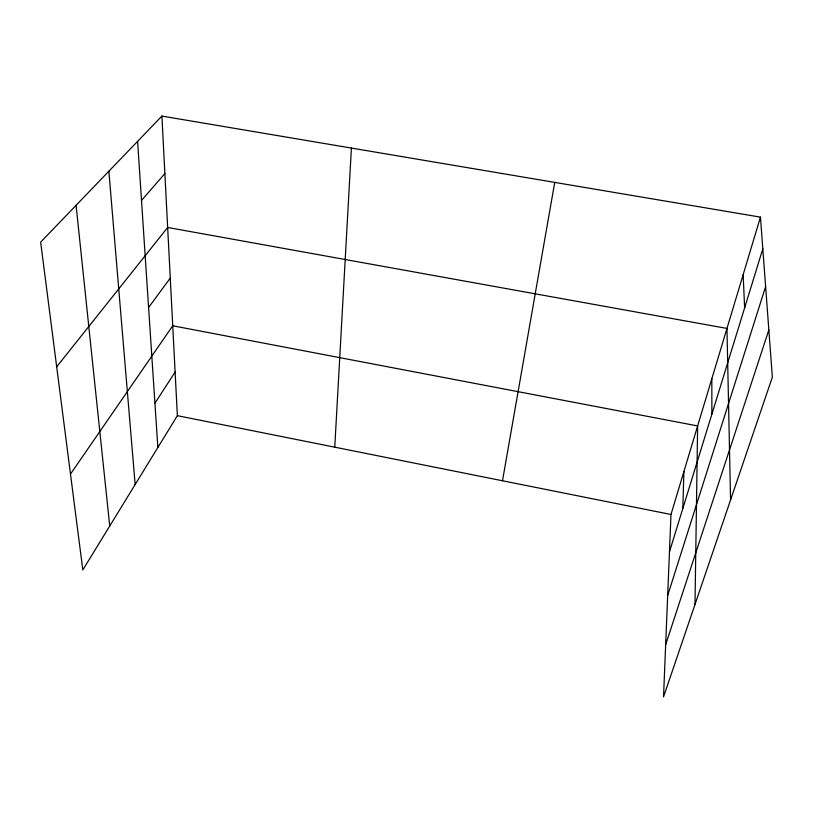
<?xml version="1.0" encoding="UTF-8"?>
<svg xmlns="http://www.w3.org/2000/svg" width="813" height="813" viewBox="0 0 813 813"><rect width="100%" height="100%" fill="white"/><g stroke="black" fill="none" stroke-linecap="round" stroke-linejoin="round"><path stroke-width="1.22" d="M695.003 604.435L697.635 425.931L172.732 325.779L70.487 474.081M682.829 508.45L683.896 471.581M760.46 217.132L670.989 514.487L663.53 696.924L772.35 377.171L760.46 217.132L161.909 116.076L40.65 242.142L82.814 569.943L177.366 415.667L161.909 116.076M334.763 447.18L351.399 148.068M502.495 480.757L554.73 182.397M669.455 551.864L762.818 248.859M667.676 595.523L765.622 286.593M665.664 644.648L768.844 329.946M154.917 403.207L175.12 372.039M148.586 307.497L170.273 278.107M56.686 366.826L167.661 227.467L726.974 328.432L730.562 499.965M141.513 200.455L164.876 173.565M177.366 415.667L670.989 514.487M76.076 205.313L109.735 526.021M108.861 171.228L135.151 484.538M137.6 141.35L157.854 447.506M743.143 274.692L744.627 307.903M711.832 378.746L711.883 414.163"/></g></svg>
